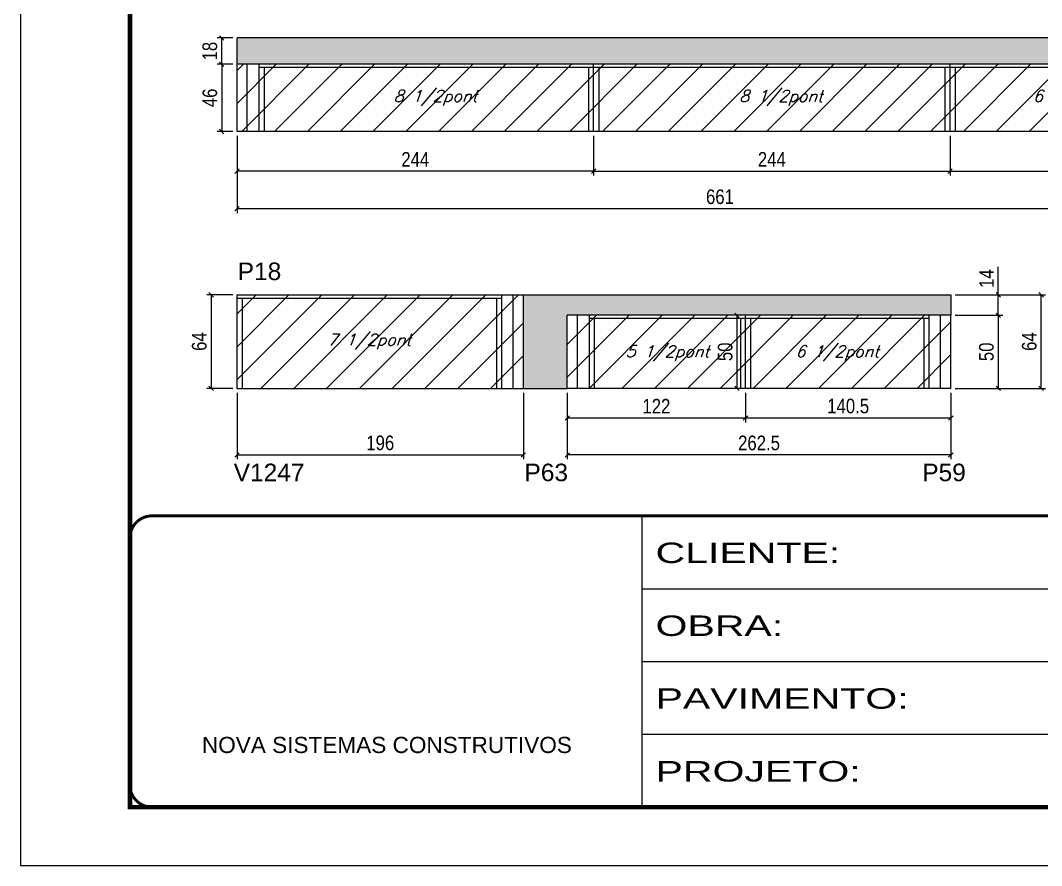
# Model space of a CAD drawing. Extents: x 3309 to 9563, y -2522 to 14608.
# Drawn here: x 8078 to 8777, y 11261 to 11839 of the extents above; entities that cross this region are included whole.
import ezdxf

# ---------------------------------------------------------------- set-up
doc = ezdxf.new("R2010")
doc.units = 0
doc.linetypes.add('CONTINUO', pattern=[0])
doc.linetypes.add('DASHED', pattern=[0.75, 0.5, -0.25])
for name, color, linetype in [('5', 5, 'Continuous'), ('COTA', 241, 'Continuous'), ('Painéis', 200, 'Continuous'), ('SARR_2.2x7', 40, 'Continuous'), ('SARR_3.5x7', 81, 'Continuous'), ('texto', 7, 'Continuous')]:
    doc.layers.add(name, color=color, linetype=linetype)
for name, color, linetype, lineweight in [('Folhas', 255, 'Continuous', 9), ('Hachura', 251, 'Continuous', 9), ('SARRAFO DE PRESSAO', 251, 'DASHED', 9)]:
    doc.layers.add(name, color=color, linetype=linetype, lineweight=lineweight)
doc.styles.add('ARIAL', font='arial.ttf')
doc.styles.add('COTA TECNICA', font='techl___.ttf', dxfattribs={"height": 10})
doc.styles.add('Romans', font='romans.shx')
doc.styles.get("Standard").update_dxf_attribs({"font": 'arial.ttf'})
doc.styles.add('Tecnologia', font='')
doc.styles.get('Tecnologia').set_extended_font_data('Forgotten Futurist')
doc.dimstyles.new('PAINEL', dxfattribs={"dimtxt": 10, "dimasz": 3, "dimexe": 3, "dimexo": 3, "dimgap": 3, "dimtad": 1, "dimdec": 1, "dimzin": 12, "dimdsep": 46, "dimtxsty": 'COTA TECNICA', "dimblk1": 'OBLIQUE', "dimblk2": 'OBLIQUE', "dimsah": 1, "dimcen": 0.9, "dimclrd": 4, "dimclre": 4, "dimclrt": 240, "dimadec": 1, "dimazin": 3, "dimtfac": 1, "dimtdec": 1, "dimtmove": 0, "dimatfit": 3, "dimfxl": 1, "dimtolj": 1, "dimtzin": 12, "dimarcsym": 0})

# ---------------------------------------------------------------- blocks, each defined once
blk = doc.blocks.new('9999999999')
at = {"color": 30, "linetype": 'CONTINUO'}
for p, q in [((98564.56, 34230.21), (98564.56, 34429.45)), ((98564.56, 34379.64), (99583.98, 34379.64)), ((98564.56, 34329.83), (99487.98, 34329.83)), ((98564.56, 34280.02), (99487.98, 34280.02))]:
    blk.add_line(p, q, dxfattribs=at)
at = {"color": 30, "linetype": 'CONTINUO', "const_width": 2}
blk.add_lwpolyline([(99583.98, 34230.21), (99583.98, 34414.45, 0.414214), (99568.98, 34429.45), (98228.98, 34429.45, 0.414214), (98213.98, 34414.45), (98213.98, 34245.21, 0.414214), (98228.98, 34230.21), (99583.98, 34230.21)], format="xyb", dxfattribs=at)
at = {"layer": 'Folhas'}
blk.add_lwpolyline([(98138.98, 34190.21), (99623.98, 34190.21), (99623.98, 35240.21), (98138.98, 35240.21)], close=True, dxfattribs=at)
at = {"layer": 'Folhas', "color": 30, "const_width": 3}
blk.add_lwpolyline([(98213.98, 34230.21), (99583.98, 34230.21), (99583.98, 35200.21), (98213.98, 35200.21)], close=True, dxfattribs=at)
at = {"color": 7, "linetype": 'Continuous', "ltscale": 5, "style": 'ARIAL'}
blk.add_text('NOVA SISTEMAS CONSTRUTIVOS', height=11.0592, dxfattribs=at).set_placement((98263.19, 34267.21))
at = {"layer": 'Folhas', "color": 7, "style": 'Tecnologia', "width": 1.5}
for s, p in [('CLIENTE:', (98573.65, 34397.17)), ('OBRA:', (98573.65, 34347.31)), ('PAVIMENTO:', (98573.65, 34297.5)), ('PROJETO:', (98573.65, 34247.69))]:
    blk.add_text(s, height=14, dxfattribs=at).set_placement(p)
blk = doc.blocks.new('_Oblique')
at = {"color": 0, "linetype": 'ByBlock', "lineweight": -2}
blk.add_line((-0.5, -0.5), (0.5, 0.5), dxfattribs=at)
blk = doc.blocks.new('*D255')
at = {"layer": 'COTA', "color": 4, "linetype": 'ByBlock', "lineweight": -2, "transparency": 16777216}
for p, q in [((8226.13, 11584.18), (8226.13, 11538.69)), ((8422.13, 11584.18), (8422.13, 11538.69)), ((8226.13, 11541.69), (8422.13, 11541.69))]:
    blk.add_line(p, q, dxfattribs=at)
at = {"layer": 'Defpoints', "color": 0, "linetype": 'ByBlock', "transparency": 16777216}
for p in [(8226.13, 11587.18), (8422.13, 11587.18), (8422.13, 11541.69)]:
    blk.add_point(p, dxfattribs=at)
at = {"layer": 'COTA', "color": 4, "linetype": 'ByBlock', "lineweight": -2, "transparency": 16777216, "xscale": 3, "yscale": 3, "zscale": 3, "rotation": 180}
blk.add_blockref('_Oblique', (8226.13, 11541.69), dxfattribs=at)
at = {"layer": 'COTA', "color": 4, "linetype": 'ByBlock', "lineweight": -2, "transparency": 16777216, "xscale": 3, "yscale": 3, "zscale": 3}
blk.add_blockref('_Oblique', (8422.13, 11541.69), dxfattribs=at)
at = {"layer": 'COTA', "color": 240, "linetype": 'ByBlock', "transparency": 16777216, "insert": (8324.13, 11549.82), "char_height": 10, "attachment_point": 5, "style": 'COTA TECNICA'}
blk.add_mtext('\\A1;196', dxfattribs=at)
blk = doc.blocks.new('*D274')
at = {"layer": 'COTA', "color": 4, "linetype": 'ByBlock', "lineweight": -2, "transparency": 16777216}
for p, q in [((8452.13, 11584.18), (8452.13, 11538.69)), ((8714.63, 11584.18), (8714.63, 11538.69)), ((8714.63, 11541.69), (8452.13, 11541.69))]:
    blk.add_line(p, q, dxfattribs=at)
at = {"layer": 'Defpoints', "color": 0, "linetype": 'ByBlock', "transparency": 16777216}
for p in [(8452.13, 11587.18), (8714.63, 11587.18), (8452.13, 11541.69)]:
    blk.add_point(p, dxfattribs=at)
at = {"layer": 'COTA', "color": 4, "linetype": 'ByBlock', "lineweight": -2, "transparency": 16777216, "xscale": 3, "yscale": 3, "zscale": 3, "rotation": 180}
blk.add_blockref('_Oblique', (8452.13, 11541.69), dxfattribs=at)
at = {"layer": 'COTA', "color": 4, "linetype": 'ByBlock', "lineweight": -2, "transparency": 16777216, "xscale": 3, "yscale": 3, "zscale": 3}
blk.add_blockref('_Oblique', (8714.63, 11541.69), dxfattribs=at)
at = {"layer": 'COTA', "color": 240, "linetype": 'ByBlock', "transparency": 16777216, "insert": (8583.38, 11549.8), "char_height": 10, "attachment_point": 5, "style": 'COTA TECNICA'}
blk.add_mtext('\\A1;262.5', dxfattribs=at)
blk = doc.blocks.new('*D275')
at = {"layer": 'COTA', "color": 4, "lineweight": -2, "transparency": 16777216}
for p, q in [((8452.13, 11584.18), (8452.13, 11563.94)), ((8574.13, 11584.18), (8574.13, 11563.94)), ((8452.13, 11566.94), (8574.13, 11566.94))]:
    blk.add_line(p, q, dxfattribs=at)
at = {"layer": 'Defpoints', "color": 0, "transparency": 16777216}
for p in [(8452.13, 11587.18), (8574.13, 11587.18), (8574.13, 11566.94)]:
    blk.add_point(p, dxfattribs=at)
at = {"layer": 'COTA', "color": 4, "lineweight": -2, "transparency": 16777216, "xscale": 3, "yscale": 3, "zscale": 3, "rotation": 180}
blk.add_blockref('_Oblique', (8452.13, 11566.94), dxfattribs=at)
at = {"layer": 'COTA', "color": 4, "lineweight": -2, "transparency": 16777216, "xscale": 3, "yscale": 3, "zscale": 3}
blk.add_blockref('_Oblique', (8574.13, 11566.94), dxfattribs=at)
at = {"layer": 'COTA', "color": 240, "transparency": 16777216, "insert": (8513.13, 11575), "char_height": 10, "attachment_point": 5, "style": 'COTA TECNICA'}
blk.add_mtext('\\A1;122', dxfattribs=at)
blk = doc.blocks.new('*D276')
at = {"layer": 'COTA', "color": 4, "lineweight": -2, "transparency": 16777216}
for p, q in [((8574.13, 11584.18), (8574.13, 11563.94)), ((8714.63, 11584.18), (8714.63, 11563.94)), ((8574.13, 11566.94), (8714.63, 11566.94))]:
    blk.add_line(p, q, dxfattribs=at)
at = {"layer": 'Defpoints', "color": 0, "transparency": 16777216}
for p in [(8574.13, 11587.18), (8714.63, 11587.18), (8714.63, 11566.94)]:
    blk.add_point(p, dxfattribs=at)
at = {"layer": 'COTA', "color": 4, "lineweight": -2, "transparency": 16777216, "xscale": 3, "yscale": 3, "zscale": 3, "rotation": 180}
blk.add_blockref('_Oblique', (8574.13, 11566.94), dxfattribs=at)
at = {"layer": 'COTA', "color": 4, "lineweight": -2, "transparency": 16777216, "xscale": 3, "yscale": 3, "zscale": 3}
blk.add_blockref('_Oblique', (8714.63, 11566.94), dxfattribs=at)
at = {"layer": 'COTA', "color": 240, "transparency": 16777216, "insert": (8644.38, 11575.05), "char_height": 10, "attachment_point": 5, "style": 'COTA TECNICA'}
blk.add_mtext('\\A1;140.5', dxfattribs=at)
blk = doc.blocks.new('*D277')
at = {"layer": 'COTA', "color": 4, "lineweight": -2, "transparency": 16777216}
for p, q in [((8223.13, 11651.18), (8205.41, 11651.18)), ((8208.41, 11651.18), (8208.41, 11587.18)), ((8223.13, 11587.18), (8205.41, 11587.18))]:
    blk.add_line(p, q, dxfattribs=at)
at = {"layer": 'Defpoints', "color": 0, "transparency": 16777216}
for p in [(8226.13, 11651.18, 0), (8208.41, 11587.18), (8226.13, 11587.18, 0)]:
    blk.add_point(p, dxfattribs=at)
at = {"layer": 'COTA', "color": 4, "lineweight": -2, "transparency": 16777216, "xscale": 3, "yscale": 3, "zscale": 3}
for p, rotation in [((8208.41, 11651.18), 90), ((8208.41, 11587.18), 270)]:
    blk.add_blockref('_Oblique', p, dxfattribs=dict(at, rotation=rotation))
at = {"layer": 'COTA', "color": 240, "transparency": 16777216, "insert": (8200.31, 11619.18), "char_height": 10, "attachment_point": 5, "rotation": 90, "style": 'COTA TECNICA'}
blk.add_mtext('\\A1;64', dxfattribs=at)
blk = doc.blocks.new('*D267')
at = {"layer": 'COTA', "color": 4, "lineweight": -2, "transparency": 16777216}
for p, q in [((8571.13, 11637.18), (8565.35, 11637.18)), ((8568.35, 11587.18), (8568.35, 11637.18)), ((8571.13, 11587.18), (8565.35, 11587.18))]:
    blk.add_line(p, q, dxfattribs=at)
at = {"layer": 'Defpoints', "color": 0, "transparency": 16777216}
for p in [(8568.35, 11637.18), (8574.13, 11637.18, 0), (8574.13, 11587.18, 0)]:
    blk.add_point(p, dxfattribs=at)
at = {"layer": 'COTA', "color": 4, "lineweight": -2, "transparency": 16777216, "xscale": 3, "yscale": 3, "zscale": 3}
for p, rotation in [((8568.35, 11637.18), 90), ((8568.35, 11587.18), 270)]:
    blk.add_blockref('_Oblique', p, dxfattribs=dict(at, rotation=rotation))
at = {"layer": 'COTA', "color": 240, "transparency": 16777216, "insert": (8560.24, 11612.18), "char_height": 10, "attachment_point": 5, "rotation": 90, "style": 'COTA TECNICA'}
blk.add_mtext('\\A1;50', dxfattribs=at)
blk = doc.blocks.new('*D303')
at = {"layer": 'COTA', "color": 4, "lineweight": -2, "transparency": 16777216}
for p, q in [((8717.63, 11637.18), (8750.13, 11637.18)), ((8747.13, 11637.18), (8747.13, 11587.18)), ((8717.63, 11587.18), (8750.13, 11587.18))]:
    blk.add_line(p, q, dxfattribs=at)
at = {"layer": 'Defpoints', "color": 0, "transparency": 16777216}
for p in [(8714.63, 11637.18, 0), (8714.63, 11587.18, 0), (8747.13, 11587.18)]:
    blk.add_point(p, dxfattribs=at)
at = {"layer": 'COTA', "color": 4, "lineweight": -2, "transparency": 16777216, "xscale": 3, "yscale": 3, "zscale": 3}
for p, rotation in [((8747.13, 11637.18), 90), ((8747.13, 11587.18), 270)]:
    blk.add_blockref('_Oblique', p, dxfattribs=dict(at, rotation=rotation))
at = {"layer": 'COTA', "color": 240, "transparency": 16777216, "insert": (8739.02, 11612.18), "char_height": 10, "attachment_point": 5, "rotation": 90, "style": 'COTA TECNICA'}
blk.add_mtext('\\A1;50', dxfattribs=at)
blk = doc.blocks.new('*D304')
at = {"layer": 'COTA', "color": 4, "lineweight": -2, "transparency": 16777216}
for p, q in [((8747.13, 11651.18), (8747.13, 11670.3)), ((8717.63, 11651.18), (8750.13, 11651.18)), ((8747.13, 11637.18), (8747.13, 11651.18)), ((8717.63, 11637.18), (8750.13, 11637.18))]:
    blk.add_line(p, q, dxfattribs=at)
at = {"layer": 'Defpoints', "color": 0, "transparency": 16777216}
for p in [(8714.63, 11651.18, 0), (8747.13, 11651.18), (8714.63, 11637.18, 0)]:
    blk.add_point(p, dxfattribs=at)
at = {"layer": 'COTA', "color": 4, "lineweight": -2, "transparency": 16777216, "xscale": 3, "yscale": 3, "zscale": 3}
for p, rotation in [((8747.13, 11651.18), 90), ((8747.13, 11637.18), 270)]:
    blk.add_blockref('_Oblique', p, dxfattribs=dict(at, rotation=rotation))
at = {"layer": 'COTA', "color": 240, "transparency": 16777216, "insert": (8739.06, 11662.24), "char_height": 10, "attachment_point": 5, "rotation": 90, "style": 'COTA TECNICA'}
blk.add_mtext('\\A1;14', dxfattribs=at)
blk = doc.blocks.new('*D305')
at = {"layer": 'COTA', "color": 4, "lineweight": -2, "transparency": 16777216}
for p, q in [((8717.63, 11651.18), (8779.48, 11651.18)), ((8776.48, 11587.18), (8776.48, 11651.18)), ((8717.63, 11587.18), (8779.48, 11587.18))]:
    blk.add_line(p, q, dxfattribs=at)
at = {"layer": 'Defpoints', "color": 0, "transparency": 16777216}
for p in [(8714.63, 11651.18, 0), (8776.48, 11651.18), (8714.63, 11587.18, 0)]:
    blk.add_point(p, dxfattribs=at)
at = {"layer": 'COTA', "color": 4, "lineweight": -2, "transparency": 16777216, "xscale": 3, "yscale": 3, "zscale": 3}
for p, rotation in [((8776.48, 11651.18), 90), ((8776.48, 11587.18), 270)]:
    blk.add_blockref('_Oblique', p, dxfattribs=dict(at, rotation=rotation))
at = {"layer": 'COTA', "color": 240, "transparency": 16777216, "insert": (8768.38, 11619.18), "char_height": 10, "attachment_point": 5, "rotation": 90, "style": 'COTA TECNICA'}
blk.add_mtext('\\A1;64', dxfattribs=at)
blk = doc.blocks.new('*D2493')
at = {"layer": 'COTA', "color": 4, "linetype": 'ByBlock', "lineweight": -2, "transparency": 16777216}
for p, q in [((8226.13, 11759.9), (8226.13, 11732.78)), ((8470.13, 11759.9), (8470.13, 11732.78)), ((8470.13, 11735.78), (8226.13, 11735.78))]:
    blk.add_line(p, q, dxfattribs=at)
at = {"layer": 'Defpoints', "color": 0, "linetype": 'ByBlock', "transparency": 16777216}
for p in [(8226.13, 11762.9), (8470.13, 11762.9), (8226.13, 11735.78)]:
    blk.add_point(p, dxfattribs=at)
at = {"layer": 'COTA', "color": 4, "linetype": 'ByBlock', "lineweight": -2, "transparency": 16777216, "xscale": 3, "yscale": 3, "zscale": 3, "rotation": 180}
blk.add_blockref('_Oblique', (8226.13, 11735.78), dxfattribs=at)
at = {"layer": 'COTA', "color": 4, "linetype": 'ByBlock', "lineweight": -2, "transparency": 16777216, "xscale": 3, "yscale": 3, "zscale": 3}
blk.add_blockref('_Oblique', (8470.13, 11735.78), dxfattribs=at)
at = {"layer": 'COTA', "color": 240, "linetype": 'ByBlock', "transparency": 16777216, "insert": (8348.13, 11743.85), "char_height": 10, "attachment_point": 5, "style": 'COTA TECNICA'}
blk.add_mtext('\\A1;244', dxfattribs=at)
blk = doc.blocks.new('*D2494')
at = {"layer": 'COTA', "color": 4, "lineweight": -2, "transparency": 16777216}
for p, q in [((8470.13, 11759.9), (8470.13, 11732.78)), ((8714.13, 11759.9), (8714.13, 11732.78)), ((8470.13, 11735.78), (8714.13, 11735.78))]:
    blk.add_line(p, q, dxfattribs=at)
at = {"layer": 'Defpoints', "color": 0, "transparency": 16777216}
for p in [(8470.13, 11762.9, 0), (8714.13, 11762.9, 0), (8714.13, 11735.78)]:
    blk.add_point(p, dxfattribs=at)
at = {"layer": 'COTA', "color": 4, "lineweight": -2, "transparency": 16777216, "xscale": 3, "yscale": 3, "zscale": 3, "rotation": 180}
blk.add_blockref('_Oblique', (8470.13, 11735.78), dxfattribs=at)
at = {"layer": 'COTA', "color": 4, "lineweight": -2, "transparency": 16777216, "xscale": 3, "yscale": 3, "zscale": 3}
blk.add_blockref('_Oblique', (8714.13, 11735.78), dxfattribs=at)
at = {"layer": 'COTA', "color": 240, "transparency": 16777216, "insert": (8592.13, 11743.85), "char_height": 10, "attachment_point": 5, "style": 'COTA TECNICA'}
blk.add_mtext('\\A1;244', dxfattribs=at)
blk = doc.blocks.new('*D2495')
at = {"layer": 'COTA', "color": 4, "lineweight": -2, "transparency": 16777216}
for p, q in [((8714.13, 11759.9), (8714.13, 11732.78)), ((8887.13, 11759.9), (8887.13, 11732.78)), ((8714.13, 11735.78), (8887.13, 11735.78))]:
    blk.add_line(p, q, dxfattribs=at)
at = {"layer": 'Defpoints', "color": 0, "transparency": 16777216}
for p in [(8714.13, 11762.9, 0), (8887.13, 11762.9, 0), (8887.13, 11735.78)]:
    blk.add_point(p, dxfattribs=at)
at = {"layer": 'COTA', "color": 4, "lineweight": -2, "transparency": 16777216, "xscale": 3, "yscale": 3, "zscale": 3, "rotation": 180}
blk.add_blockref('_Oblique', (8714.13, 11735.78), dxfattribs=at)
at = {"layer": 'COTA', "color": 4, "lineweight": -2, "transparency": 16777216, "xscale": 3, "yscale": 3, "zscale": 3}
blk.add_blockref('_Oblique', (8887.13, 11735.78), dxfattribs=at)
at = {"layer": 'COTA', "color": 240, "transparency": 16777216, "insert": (8800.63, 11744), "char_height": 10, "attachment_point": 5, "style": 'COTA TECNICA'}
blk.add_mtext('\\A1;173', dxfattribs=at)
blk = doc.blocks.new('*D2496')
at = {"layer": 'COTA', "color": 4, "lineweight": -2, "transparency": 16777216}
for p, q in [((8226.13, 11759.9), (8226.13, 11707.12)), ((8887.13, 11759.9), (8887.13, 11707.12)), ((8887.13, 11710.12), (8226.13, 11710.12))]:
    blk.add_line(p, q, dxfattribs=at)
at = {"layer": 'Defpoints', "color": 0, "transparency": 16777216}
for p in [(8226.13, 11762.9, 0), (8887.13, 11762.9, 0), (8226.13, 11710.12)]:
    blk.add_point(p, dxfattribs=at)
at = {"layer": 'COTA', "color": 4, "lineweight": -2, "transparency": 16777216, "xscale": 3, "yscale": 3, "zscale": 3, "rotation": 180}
blk.add_blockref('_Oblique', (8226.13, 11710.12), dxfattribs=at)
at = {"layer": 'COTA', "color": 4, "lineweight": -2, "transparency": 16777216, "xscale": 3, "yscale": 3, "zscale": 3}
blk.add_blockref('_Oblique', (8887.13, 11710.12), dxfattribs=at)
at = {"layer": 'COTA', "color": 240, "transparency": 16777216, "insert": (8556.63, 11718.22), "char_height": 10, "attachment_point": 5, "style": 'COTA TECNICA'}
blk.add_mtext('\\A1;661', dxfattribs=at)
blk = doc.blocks.new('*D2497')
at = {"layer": 'COTA', "color": 4, "lineweight": -2, "transparency": 16777216}
for p, q in [((8223.13, 11808.9), (8212.63, 11808.9)), ((8215.63, 11808.9), (8215.63, 11762.9)), ((8223.13, 11762.9), (8212.63, 11762.9))]:
    blk.add_line(p, q, dxfattribs=at)
at = {"layer": 'Defpoints', "color": 0, "transparency": 16777216}
for p in [(8226.13, 11808.9, 0), (8215.63, 11762.9), (8226.13, 11762.9, 0)]:
    blk.add_point(p, dxfattribs=at)
at = {"layer": 'COTA', "color": 4, "lineweight": -2, "transparency": 16777216, "xscale": 3, "yscale": 3, "zscale": 3}
for p, rotation in [((8215.63, 11808.9), 90), ((8215.63, 11762.9), 270)]:
    blk.add_blockref('_Oblique', p, dxfattribs=dict(at, rotation=rotation))
at = {"layer": 'COTA', "color": 240, "transparency": 16777216, "insert": (8207.53, 11785.9), "char_height": 10, "attachment_point": 5, "rotation": 90, "style": 'COTA TECNICA'}
blk.add_mtext('\\A1;46', dxfattribs=at)
blk = doc.blocks.new('*D2498')
at = {"layer": 'COTA', "color": 4, "lineweight": -2, "transparency": 16777216}
for p, q in [((8223.13, 11826.9), (8212.63, 11826.9)), ((8215.63, 11808.9), (8215.63, 11826.9)), ((8223.13, 11808.9), (8212.63, 11808.9))]:
    blk.add_line(p, q, dxfattribs=at)
at = {"layer": 'Defpoints', "color": 0, "transparency": 16777216}
for p in [(8215.63, 11826.9), (8226.13, 11826.9, 0), (8226.13, 11808.9, 0)]:
    blk.add_point(p, dxfattribs=at)
at = {"layer": 'COTA', "color": 4, "lineweight": -2, "transparency": 16777216, "xscale": 3, "yscale": 3, "zscale": 3}
for p, rotation in [((8215.63, 11826.9), 90), ((8215.63, 11808.9), 270)]:
    blk.add_blockref('_Oblique', p, dxfattribs=dict(at, rotation=rotation))
at = {"layer": 'COTA', "color": 240, "transparency": 16777216, "insert": (8207.54, 11817.9), "char_height": 10, "attachment_point": 5, "rotation": 90, "style": 'COTA TECNICA'}
blk.add_mtext('\\A1;18', dxfattribs=at)

msp = doc.modelspace()

# ---------------------------------------------------------------- hatches: boundary and pattern name
at = {"layer": 'COTA'}
h = msp.add_hatch(dxfattribs=at)
h.set_pattern_fill('AR-CONC', color=256, scale=0.03)
h.paths.add_polyline_path([(8917.13, 11826.9), (8226.13, 11826.9), (8226.13, 11808.9), (8887.13, 11808.9), (8887.13, 11762.9), (8917.13, 11762.9)])
h = msp.add_hatch(dxfattribs=at)
h.set_pattern_fill('AR-CONC', color=256, scale=0.03)
h.set_pattern_definition([(50, (1616.009, 1148.575), (5.46554, -0.4781726), [0.5715, -6.2865]), (355, (1616.009, 1148.575), (-1.0573026, 5.7317054), [0.4572, -5.0292175]), (100.451445, (1616.4646, 1148.535), (4.4082374, 5.2535326), [0.4857003, -5.3427073]), (46.1842, (1616.009, 1150.099), (8.1323712, -1.26127), [0.85725, -9.42975]), (96.63556, (1616.687, 1149.994), (7.122124, 7.4227837), [0.7285507, -8.014068]), (351.18415, (1616.009, 1150.099), (7.122124, 7.422784), [0.685799, -7.543792]), (21, (1616.771, 1149.718), (4.5484317, -3.067956), [0.5715, -6.2865]), (326, (1616.771, 1149.718), (1.8540609, 5.525639), [0.4572, -5.0292]), (71.451445, (1617.15, 1149.4624), (6.4024926, 2.457683), [0.4857003, -5.3426981]), (37.5, (1616.0092, 1148.5751), (0.0926581, 2.53665117), [0, -4.96824, 0, -5.1054, 0, -5.04825]), (7.5, (1616.0092, 1148.575), (2.0045899, 3.00541724), [0, -2.91084, 0, -4.85394, 0, -1.92405]), (327.5, (1614.31, 1148.5751), (4.06771786, -0.17186232), [0, -1.905, 0, -5.9436, 0, -7.8867]), (317.5, (1613.548, 1148.575), (4.4438754, 0.7627947), [0, -2.4765, 0, -3.94716, 0, -5.6007])])
h.paths.add_polyline_path([(8422.13, 11587.18), (8452.13, 11587.18), (8452.13, 11637.18), (8714.63, 11637.18), (8714.63, 11651.18), (8422.13, 11651.18)])
at = {"layer": 'Hachura'}
h = msp.add_hatch(dxfattribs=at)
h.set_pattern_fill('ANSI31', color=256, scale=5)
h.set_pattern_definition([(45, (3192.966, -76.01), (-11.22532, 11.22532), [])])
h.paths.add_polyline_path([(8470.13, 11762.9), (8470.13, 11808.9), (8226.13, 11808.9), (8226.13, 11762.9)])
h.paths.add_polyline_path([(8714.13, 11762.9), (8714.13, 11808.9), (8470.13, 11808.9), (8470.13, 11762.9)])
h.paths.add_polyline_path([(8714.13, 11808.9), (8714.13, 11762.9), (8887.13, 11762.9), (8887.13, 11808.9)])
h = msp.add_hatch(dxfattribs=at)
h.set_pattern_fill('ANSI31', color=256, scale=5)
h.set_pattern_definition([(45, (3214.509, 1148.575), (-11.22532, 11.22532), [])])
h.paths.add_polyline_path([(8422.13, 11651.18), (8226.13, 11651.18), (8226.13, 11587.18), (8422.13, 11587.18)])
h.paths.add_polyline_path([(8574.13, 11637.18), (8452.13, 11637.18), (8452.13, 11587.18), (8574.13, 11587.18)])
h.paths.add_polyline_path([(8714.63, 11637.18), (8574.13, 11637.18), (8574.13, 11587.18), (8714.63, 11587.18)])

# ---------------------------------------------------------------- linework, layer by layer
at = {"layer": 'COTA'}
for p, q in [((8917.13, 11826.9, 0), (8226.13, 11826.9, 0)), ((8226.13, 11808.9, 0), (8226.13, 11826.9, 0)), ((8422.13, 11651.18, 0), (8714.63, 11651.18, 0)), ((8714.63, 11651.18, 0), (8714.63, 11637.18, 0)), ((8422.13, 11587.18, 0), (8452.13, 11587.18, 0))]:
    msp.add_line(p, q, dxfattribs=at)
at = {"layer": 'Painéis', "linetype": 'ByBlock'}
for p, q in [((8887.13, 11808.9, 0), (8226.13, 11808.9, 0)), ((8226.13, 11762.9, 0), (8226.13, 11808.9, 0)), ((8470.13, 11762.9, 0), (8470.13, 11808.9, 0)), ((8714.13, 11762.9, 0), (8714.13, 11808.9, 0)), ((8887.13, 11762.9, 0), (8226.13, 11762.9, 0)), ((8226.13, 11651.18, 0), (8422.13, 11651.18, 0)), ((8226.13, 11587.18, 0), (8226.13, 11651.18, 0)), ((8422.13, 11587.18, 0), (8422.13, 11651.18, 0)), ((8714.63, 11637.18, 0), (8452.13, 11637.18, 0)), ((8452.13, 11587.18, 0), (8452.13, 11637.18, 0)), ((8574.13, 11587.18, 0), (8574.13, 11637.18, 0)), ((8714.63, 11587.18, 0), (8714.63, 11637.18, 0)), ((8226.13, 11587.18, 0), (8422.13, 11587.18, 0)), ((8714.63, 11587.18, 0), (8452.13, 11587.18, 0))]:
    msp.add_line(p, q, dxfattribs=at)
at = {"layer": 'SARR_2.2x7', "linetype": 'Continuous'}
for p, q in [((8233.13, 11762.9, 0), (8233.13, 11808.9, 0)), ((8470.13, 11806.7, 0), (8241.13, 11806.7, 0)), ((8714.13, 11806.7, 0), (8470.13, 11806.7, 0)), ((8872.13, 11806.7, 0), (8714.13, 11806.7, 0)), ((8415.13, 11587.18, 0), (8415.13, 11651.18, 0)), ((8226.13, 11648.98, 0), (8407.13, 11648.98, 0)), ((8459.13, 11587.18, 0), (8459.13, 11637.18, 0)), ((8707.63, 11587.18, 0), (8707.63, 11637.18, 0)), ((8574.13, 11634.98, 0), (8467.13, 11634.98, 0)), ((8699.63, 11634.98, 0), (8574.13, 11634.98, 0))]:
    msp.add_line(p, q, dxfattribs=at)
at = {"layer": 'SARR_3.5x7'}
for p, q in [((8241.13, 11808.9, 0), (8241.13, 11762.9, 0)), ((8244.63, 11806.7, 0), (8244.63, 11762.9, 0)), ((8466.63, 11806.7, 0), (8466.63, 11762.9, 0)), ((8473.63, 11806.7, 0), (8473.63, 11762.9, 0)), ((8710.63, 11806.7, 0), (8710.63, 11762.9, 0)), ((8717.63, 11806.7, 0), (8717.63, 11762.9, 0)), ((8407.13, 11651.18, 0), (8407.13, 11587.18, 0)), ((8229.63, 11648.98, 0), (8229.63, 11587.18, 0)), ((8403.63, 11648.98, 0), (8403.63, 11587.18, 0)), ((8467.13, 11637.18, 0), (8467.13, 11587.18, 0)), ((8699.63, 11637.18, 0), (8699.63, 11587.18, 0)), ((8470.63, 11634.98, 0), (8470.63, 11587.18, 0)), ((8570.63, 11634.98, 0), (8570.63, 11587.18, 0)), ((8577.63, 11634.98, 0), (8577.63, 11587.18, 0)), ((8696.13, 11634.98, 0), (8696.13, 11587.18, 0))]:
    msp.add_line(p, q, dxfattribs=at)

# ---------------------------------------------------------------- block references
at = {"layer": 'SARRAFO DE PRESSAO', "color": 6, "linetype": 'ByBlock'}
msp.add_blockref('9999999999', (-90061.11, -22929.5), dxfattribs=at)

# ---------------------------------------------------------------- texts
at = {"layer": '5', "linetype": 'Continuous'}
for s, rotation, p in [('P18', 0.00004, (8226.58, 11661.26, 0)), ('V1247', 359.99996, (8223.83, 11523.68, 0)), ('P63', 359.99996, (8422.85, 11523.68, 0)), ('P59', 359.99996, (8695.09, 11523.68, 0))]:
    msp.add_text(s, height=12, rotation=rotation, dxfattribs=at).set_placement(p)
at = {"layer": 'texto', "color": 2, "char_height": 8, "attachment_point": 5, "style": 'Romans'}
for s, insert in [('{\\Q19;\\C256;8 1/2pont}', (8361.88, 11785.9, 0)), ('{\\Q19;\\C256;8 1/2pont}', (8598.38, 11785.9, 0)), ('{\\Q19;\\C256;6 1/2pont}', (8799.38, 11785.9, 0)), ('{\\Q19;\\C256;7 1/2pont}', (8316.63, 11619.18, 0)), ('{\\Q19;\\C256;5 1/2pont}', (8520.63, 11611.18, 0)), ('{\\Q19;\\C256;6 1/2pont}', (8636.88, 11611.18, 0))]:
    msp.add_mtext(s, dxfattribs=dict(at, insert=insert))

# ---------------------------------------------------------------- dimensions: what is measured, and where the dimension line sits
at = {"layer": 'COTA'}
for base, p1, p2, picture, middle in [((8215.63, 11826.9), (8226.13, 11808.9, 0), (8226.13, 11826.9, 0), '*D2498', (8207.54, 11817.9)), ((8215.63, 11762.9), (8226.13, 11808.9, 0), (8226.13, 11762.9, 0), '*D2497', (8207.53, 11785.9)), ((8747.13, 11651.18), (8714.63, 11637.18, 0), (8714.63, 11651.18, 0), '*D304', (8739.06, 11662.24)), ((8208.41, 11587.18), (8226.13, 11651.18, 0), (8226.13, 11587.18, 0), '*D277', (8200.31, 11619.18)), ((8776.48, 11651.18), (8714.63, 11587.18, 0), (8714.63, 11651.18, 0), '*D305', (8768.38, 11619.18)), ((8568.35, 11637.18), (8574.13, 11587.18, 0), (8574.13, 11637.18, 0), '*D267', (8560.24, 11612.18)), ((8747.13, 11587.18), (8714.63, 11637.18, 0), (8714.63, 11587.18, 0), '*D303', (8739.02, 11612.18))]:
    dim = msp.add_linear_dim(base=base, p1=p1, p2=p2, angle=90, dimstyle='PAINEL', dxfattribs=at)
    dim.commit()
    dim.dimension.update_dxf_attribs({"geometry": picture, "text_midpoint": middle})
at = {"layer": 'COTA', "linetype": 'ByBlock'}
dim = msp.add_linear_dim(base=(8226.13, 11735.78, 0), p1=(8470.13, 11762.9, 0), p2=(8226.13, 11762.9, 0), angle=180, dimstyle='PAINEL', override={"dimtmove": 1}, dxfattribs=at)
dim.commit()
dim.dimension.update_dxf_attribs({"geometry": '*D2493', "text_midpoint": (8348.13, 11743.85, 0)})
at = {"layer": 'COTA'}
for base, p1, p2, picture, middle in [((8226.13, 11710.12), (8887.13, 11762.9, 0), (8226.13, 11762.9, 0), '*D2496', (8556.63, 11718.22)), ((8714.13, 11735.78), (8470.13, 11762.9, 0), (8714.13, 11762.9, 0), '*D2494', (8592.13, 11743.85)), ((8887.13, 11735.78), (8714.13, 11762.9, 0), (8887.13, 11762.9, 0), '*D2495', (8800.63, 11744)), ((8574.13, 11566.94, 0), (8452.13, 11587.18, 0), (8574.13, 11587.18, 0), '*D275', (8513.13, 11575, 0))]:
    dim = msp.add_linear_dim(base=base, p1=p1, p2=p2, dimstyle='PAINEL', dxfattribs=at)
    dim.commit()
    dim.dimension.update_dxf_attribs({"geometry": picture, "text_midpoint": middle})
at = {"layer": 'COTA', "linetype": 'ByBlock'}
dim = msp.add_linear_dim(base=(8422.13, 11541.69, 0), p1=(8226.13, 11587.18, 0), p2=(8422.13, 11587.18, 0), dimstyle='PAINEL', dxfattribs=at)
dim.commit()
dim.dimension.update_dxf_attribs({"geometry": '*D255', "text_midpoint": (8324.13, 11549.82, 0)})
dim = msp.add_linear_dim(base=(8452.13, 11541.69, 0), p1=(8714.63, 11587.18, 0), p2=(8452.13, 11587.18, 0), angle=180, dimstyle='PAINEL', dxfattribs=at)
dim.commit()
dim.dimension.update_dxf_attribs({"geometry": '*D274', "text_midpoint": (8583.38, 11549.8, 0)})
at = {"layer": 'COTA'}
dim = msp.add_linear_dim(base=(8714.63, 11566.94, 0), p1=(8574.13, 11587.18, 0), p2=(8714.63, 11587.18, 0), dimstyle='PAINEL', override={"dimtmove": 1}, dxfattribs=at)
dim.commit()
dim.dimension.update_dxf_attribs({"geometry": '*D276', "text_midpoint": (8644.38, 11575.05, 0)})

doc.saveas('drawing.dxf')
